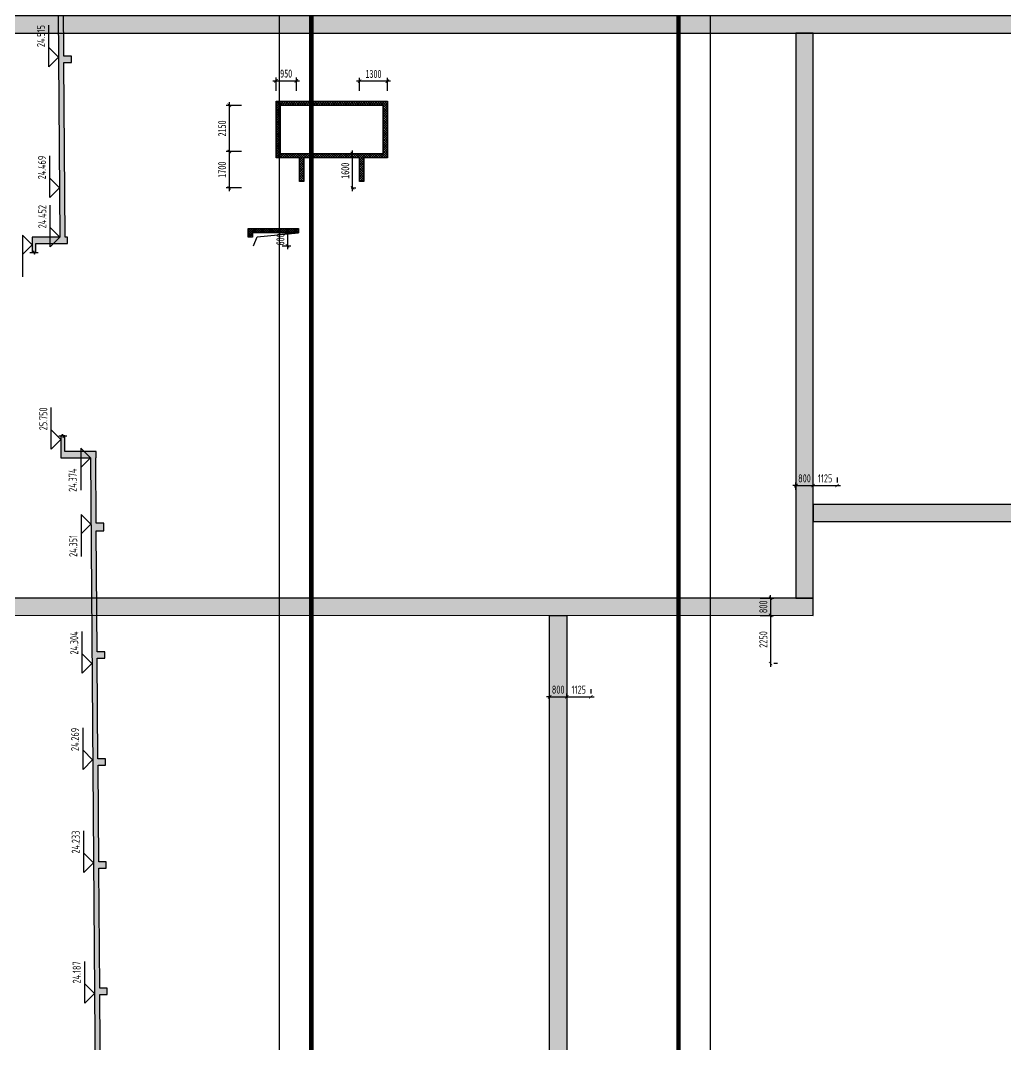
# Model space of a CAD drawing. Extents: x -302153 to 1239823, y 44204 to 1496698.
# Drawn here: x 1098292 to 1144286, y 829547 to 877340 of the extents above; entities that cross this region are included whole.
import ezdxf
from ezdxf.enums import TextEntityAlignment as Align

# ---------------------------------------------------------------- set-up
doc = ezdxf.new("R2010")
doc.units = 0
doc.header["$LTSCALE"] = 1500
doc.header["$MEASUREMENT"] = 0
doc.layers.get('0').update_dxf_attribs({"linetype": 'CONTINUOUS'})
doc.layers.get('Defpoints').update_dxf_attribs({"color": 2, "linetype": 'CONTINUOUS'})
for name, color, linetype in [('HATCH1', 181, 'CONTINUOUS'), ('S_HOLE', 201, 'CONTINUOUS'), ('S_HOLE_TEXT', 201, 'CONTINUOUS'), ('S_PLAN_DIMS', 3, 'CONTINUOUS'), ('SD_DIMS', 3, 'CONTINUOUS'), ('SD_THIN', 83, 'CONTINUOUS'), ('后浇带', 7, 'CONTINUOUS')]:
    doc.layers.add(name, color=color, linetype=linetype)
doc.layers.add('内框', color=8, linetype='CONTINUOUS', plot=False)
doc.styles.add('TH-STYLE3', font='tssdeng.shx', dxfattribs={"width": 0.7, "bigfont": 'tssdchn.shx'})
doc.styles.add('TSSD_Dimension', font='', dxfattribs={"width": 0.7})
doc.styles.add('TSSD_Label', font='tssdeng.shx', dxfattribs={"width": 0.7, "bigfont": 'hztxt.shx'})
doc.styles.add('黑体', font='simhei.ttf')
doc.styles.get('TSSD_Dimension').set_extended_font_data('SimSun')
doc.dimstyles.new('TSSD_150_150', dxfattribs={"dimtxt": 375, "dimasz": 150, "dimexe": 150, "dimexo": 375, "dimgap": 150, "dimtad": 1, "dimdec": 0, "dimzin": 0, "dimdsep": 46, "dimtxsty": 'TSSD_Dimension', "dimblk": 'ARCHTICK', "dimblk1": 'ARCHTICK', "dimblk2": 'ARCHTICK', "dimcen": 0, "dimdle": 150, "dimclrt": 7, "dimadec": 0, "dimazin": 0, "dimtfac": 1, "dimtdec": 0, "dimtix": 1, "dimtmove": 2, "dimatfit": 3, "dimfxl": 1, "dimtolj": 1, "dimtzin": 0, "dimarcsym": 0})

# ---------------------------------------------------------------- blocks, each defined once
blk = doc.blocks.new('THAPE_A0L1_inner')
at = {"layer": '内框'}
blk.add_lwpolyline([(0, 0), (1486, 0), (1486, 841), (0, 841)], close=True, dxfattribs=at)
at = {"layer": '内框', "const_width": 1.4}
blk.add_lwpolyline([(25, 831), (25, 10), (1476, 10), (1476, 831)], close=True, dxfattribs=at)
at = {"layer": '内框', "style": '黑体', "width": 0.8}
blk.add_attdef('内框名称', (73.61, 847.62), '', height=10, dxfattribs=at)
blk = doc.blocks.new('_ArchTick')
at = {"color": 0, "const_width": 0.25}
blk.add_lwpolyline([(-0.53, -0.53), (0.53, 0.53)], dxfattribs=at)
blk = doc.blocks.new('*D83')
at = {"layer": 'Defpoints', "color": 0, "transparency": 16777216}
for p in [(1110131, 867424), (1110131, 866824), (1110763, 866824)]:
    blk.add_point(p, dxfattribs=at)
at = {"layer": 'S_HOLE', "color": 0, "lineweight": -2, "transparency": 16777216}
for p, q in [((1110763, 867424), (1110763, 867574)), ((1110506, 867424), (1110913, 867424)), ((1110763, 867424), (1110763, 866824)), ((1110506, 866824), (1110913, 866824)), ((1110763, 866824), (1110763, 866674))]:
    blk.add_line(p, q, dxfattribs=at)
at = {"layer": 'S_HOLE', "color": 0, "lineweight": -2, "transparency": 16777216, "xscale": 150, "yscale": 150, "zscale": 150}
for p, rotation in [((1110763, 867424), 270), ((1110763, 866824), 90)]:
    blk.add_blockref('_ArchTick', p, dxfattribs=dict(at, rotation=rotation))
at = {"layer": 'S_HOLE', "color": 7, "transparency": 16777216, "insert": (1110425, 867124), "char_height": 375, "attachment_point": 5, "rotation": 90, "style": 'TSSD_Dimension'}
blk.add_mtext('\\A1;600', dxfattribs=at)
blk = doc.blocks.new('*D123')
at = {"layer": 'Defpoints', "color": 0, "transparency": 16777216}
for p in [(1113365, 871128), (1113793, 871128), (1113365, 869528)]:
    blk.add_point(p, dxfattribs=at)
at = {"layer": 'S_HOLE', "color": 0, "lineweight": -2, "transparency": 16777216}
for p, q in [((1113793, 869378), (1113793, 871278)), ((1113740, 871128), (1113943, 871128)), ((1113740, 869528), (1113943, 869528))]:
    blk.add_line(p, q, dxfattribs=at)
at = {"layer": 'S_HOLE', "color": 0, "lineweight": -2, "transparency": 16777216, "xscale": 150, "yscale": 150, "zscale": 150}
for p, rotation in [((1113793, 871128), 90), ((1113793, 869528), 270)]:
    blk.add_blockref('_ArchTick', p, dxfattribs=dict(at, rotation=rotation))
at = {"layer": 'S_HOLE', "color": 7, "transparency": 16777216, "insert": (1113456, 870328), "char_height": 375, "attachment_point": 5, "rotation": 90, "style": 'TSSD_Dimension'}
blk.add_mtext('\\A1;1600', dxfattribs=at)
blk = doc.blocks.new('*D168')
at = {"layer": 'Defpoints', "color": 0, "transparency": 16777216}
for p in [(1108990, 873377), (1108043, 871227), (1108990, 871227)]:
    blk.add_point(p, dxfattribs=at)
at = {"layer": 'SD_DIMS', "color": 0, "lineweight": -2, "transparency": 16777216}
for p, q in [((1108615, 873377), (1107893, 873377)), ((1108043, 873527), (1108043, 871077)), ((1108615, 871227), (1107893, 871227))]:
    blk.add_line(p, q, dxfattribs=at)
at = {"layer": 'SD_DIMS', "color": 0, "lineweight": -2, "transparency": 16777216, "xscale": 150, "yscale": 150, "zscale": 150}
for p, rotation in [((1108043, 873377), 90), ((1108043, 871227), 270)]:
    blk.add_blockref('_ArchTick', p, dxfattribs=dict(at, rotation=rotation))
at = {"layer": 'SD_DIMS', "color": 7, "transparency": 16777216, "insert": (1107705, 872302), "char_height": 375, "attachment_point": 5, "rotation": 90, "style": 'TSSD_Dimension'}
blk.add_mtext('\\A1;2150', dxfattribs=at)
blk = doc.blocks.new('*D169')
at = {"layer": 'Defpoints', "color": 0, "transparency": 16777216}
for p in [(1108990, 871227), (1108043, 869527), (1108990, 869527)]:
    blk.add_point(p, dxfattribs=at)
at = {"layer": 'SD_DIMS', "color": 0, "lineweight": -2, "transparency": 16777216}
for p, q in [((1108043, 871377), (1108043, 869377)), ((1108615, 871227), (1107893, 871227)), ((1108615, 869527), (1107893, 869527))]:
    blk.add_line(p, q, dxfattribs=at)
at = {"layer": 'SD_DIMS', "color": 0, "lineweight": -2, "transparency": 16777216, "xscale": 150, "yscale": 150, "zscale": 150}
for p, rotation in [((1108043, 871227), 90), ((1108043, 869527), 270)]:
    blk.add_blockref('_ArchTick', p, dxfattribs=dict(at, rotation=rotation))
at = {"layer": 'SD_DIMS', "color": 7, "transparency": 16777216, "insert": (1107705, 870377), "char_height": 375, "attachment_point": 5, "rotation": 90, "style": 'TSSD_Dimension'}
blk.add_mtext('\\A1;1700', dxfattribs=at)
blk = doc.blocks.new('*D173')
at = {"layer": 'Defpoints', "color": 0, "transparency": 16777216}
for p in [(1111174, 874525), (1110224, 873677), (1111174, 873677)]:
    blk.add_point(p, dxfattribs=at)
at = {"layer": 'S_HOLE', "color": 0, "lineweight": -2, "transparency": 16777216}
for p, q in [((1110224, 874052), (1110224, 874675)), ((1111174, 874052), (1111174, 874675)), ((1110074, 874525), (1111324, 874525))]:
    blk.add_line(p, q, dxfattribs=at)
at = {"layer": 'S_HOLE', "color": 0, "lineweight": -2, "transparency": 16777216, "xscale": 150, "yscale": 150, "zscale": 150, "rotation": 180}
blk.add_blockref('_ArchTick', (1110224, 874525), dxfattribs=at)
at = {"layer": 'S_HOLE', "color": 0, "lineweight": -2, "transparency": 16777216, "xscale": 150, "yscale": 150, "zscale": 150}
blk.add_blockref('_ArchTick', (1111174, 874525), dxfattribs=at)
at = {"layer": 'S_HOLE', "color": 7, "transparency": 16777216, "insert": (1110699, 874862), "char_height": 375, "attachment_point": 5, "style": 'TSSD_Dimension'}
blk.add_mtext('\\A1;950', dxfattribs=at)
blk = doc.blocks.new('*D174')
at = {"layer": 'Defpoints', "color": 0, "transparency": 16777216}
for p in [(1114124, 874509), (1114124, 873677), (1115424, 873677)]:
    blk.add_point(p, dxfattribs=at)
at = {"layer": 'S_HOLE', "color": 0, "lineweight": -2, "transparency": 16777216}
for p, q in [((1114124, 874052), (1114124, 874659)), ((1115424, 874052), (1115424, 874659)), ((1115574, 874509), (1113974, 874509))]:
    blk.add_line(p, q, dxfattribs=at)
at = {"layer": 'S_HOLE', "color": 0, "lineweight": -2, "transparency": 16777216, "xscale": 150, "yscale": 150, "zscale": 150, "rotation": 180}
blk.add_blockref('_ArchTick', (1114124, 874509), dxfattribs=at)
at = {"layer": 'S_HOLE', "color": 0, "lineweight": -2, "transparency": 16777216, "xscale": 150, "yscale": 150, "zscale": 150}
blk.add_blockref('_ArchTick', (1115424, 874509), dxfattribs=at)
at = {"layer": 'S_HOLE', "color": 7, "transparency": 16777216, "insert": (1114774, 874846), "char_height": 375, "attachment_point": 5, "style": 'TSSD_Dimension'}
blk.add_mtext('\\A1;1300', dxfattribs=at)
blk = doc.blocks.new('*D343')
at = {"layer": 'Defpoints', "color": 0, "transparency": 16777216}
for p in [(-65775, 62155), (-66575, 61507), (-65775, 61507)]:
    blk.add_point(p, dxfattribs=at)
at = {"layer": 'S_PLAN_DIMS', "color": 0, "lineweight": -2, "transparency": 16777216}
for p, q in [((-66575, 62155), (-66725, 62155)), ((-66575, 61957), (-66575, 62305)), ((-66575, 62155), (-65775, 62155)), ((-65775, 61957), (-65775, 62305)), ((-65775, 62155), (-65625, 62155))]:
    blk.add_line(p, q, dxfattribs=at)
at = {"layer": 'S_PLAN_DIMS', "color": 0, "lineweight": -2, "transparency": 16777216, "xscale": 150, "yscale": 150, "zscale": 150}
blk.add_blockref('_ArchTick', (-66575, 62155), dxfattribs=at)
at = {"layer": 'S_PLAN_DIMS', "color": 0, "lineweight": -2, "transparency": 16777216, "xscale": 150, "yscale": 150, "zscale": 150, "rotation": 180}
blk.add_blockref('_ArchTick', (-65775, 62155), dxfattribs=at)
at = {"layer": 'S_PLAN_DIMS', "color": 7, "transparency": 16777216, "insert": (-66175, 62493), "char_height": 375, "attachment_point": 5, "style": 'TH-STYLE3'}
blk.add_mtext('\\A1;800', dxfattribs=at)
blk = doc.blocks.new('*D344')
at = {"layer": 'Defpoints', "color": 0, "transparency": 16777216}
for p in [(-64650, 62155), (-64650, 62080), (-65775, 61507)]:
    blk.add_point(p, dxfattribs=at)
at = {"layer": 'S_PLAN_DIMS', "color": 0, "lineweight": -2, "transparency": 16777216}
for p, q in [((-65925, 62155), (-64500, 62155)), ((-65775, 61957), (-65775, 62305)), ((-64650, 62530), (-64650, 62305))]:
    blk.add_line(p, q, dxfattribs=at)
at = {"layer": 'S_PLAN_DIMS', "color": 0, "lineweight": -2, "transparency": 16777216, "xscale": 150, "yscale": 150, "zscale": 150, "rotation": 180}
blk.add_blockref('_ArchTick', (-65775, 62155), dxfattribs=at)
at = {"layer": 'S_PLAN_DIMS', "color": 0, "lineweight": -2, "transparency": 16777216, "xscale": 150, "yscale": 150, "zscale": 150}
blk.add_blockref('_ArchTick', (-64650, 62155), dxfattribs=at)
at = {"layer": 'S_PLAN_DIMS', "color": 7, "transparency": 16777216, "insert": (-65212, 62493), "char_height": 375, "attachment_point": 5, "style": 'TH-STYLE3'}
blk.add_mtext('\\A1;1125', dxfattribs=at)
blk = doc.blocks.new('*D345')
at = {"layer": 'Defpoints', "color": 0, "transparency": 16777216}
for p in [(-68691, 56898), (-68691, 56098), (-67758, 56098)]:
    blk.add_point(p, dxfattribs=at)
at = {"layer": 'S_PLAN_DIMS', "color": 0, "lineweight": -2, "transparency": 16777216}
for p, q in [((-68241, 56898), (-67608, 56898)), ((-67758, 56898), (-67758, 57048)), ((-67758, 56898), (-67758, 56098)), ((-68241, 56098), (-67608, 56098)), ((-67758, 56098), (-67758, 55948))]:
    blk.add_line(p, q, dxfattribs=at)
at = {"layer": 'S_PLAN_DIMS', "color": 0, "lineweight": -2, "transparency": 16777216, "xscale": 150, "yscale": 150, "zscale": 150}
for p, rotation in [((-67758, 56898), 270), ((-67758, 56098), 90)]:
    blk.add_blockref('_ArchTick', p, dxfattribs=dict(at, rotation=rotation))
at = {"layer": 'S_PLAN_DIMS', "color": 7, "transparency": 16777216, "insert": (-68096, 56498), "char_height": 375, "attachment_point": 5, "rotation": 90, "style": 'TH-STYLE3'}
blk.add_mtext('\\A1;800', dxfattribs=at)
blk = doc.blocks.new('*D346')
at = {"layer": 'Defpoints', "color": 0, "transparency": 16777216}
for p in [(-68691, 56098), (-67880, 53848), (-67758, 53848)]:
    blk.add_point(p, dxfattribs=at)
at = {"layer": 'S_PLAN_DIMS', "color": 0, "lineweight": -2, "transparency": 16777216}
for p, q in [((-68241, 56098), (-67608, 56098)), ((-67758, 56248), (-67758, 53698)), ((-67430, 53848), (-67608, 53848))]:
    blk.add_line(p, q, dxfattribs=at)
at = {"layer": 'S_PLAN_DIMS', "color": 0, "lineweight": -2, "transparency": 16777216, "xscale": 150, "yscale": 150, "zscale": 150}
for p, rotation in [((-67758, 56098), 90), ((-67758, 53848), 270)]:
    blk.add_blockref('_ArchTick', p, dxfattribs=dict(at, rotation=rotation))
at = {"layer": 'S_PLAN_DIMS', "color": 7, "transparency": 16777216, "insert": (-68096, 54973), "char_height": 375, "attachment_point": 5, "rotation": 90, "style": 'TH-STYLE3'}
blk.add_mtext('\\A1;2250', dxfattribs=at)
blk = doc.blocks.new('*D347')
at = {"layer": 'Defpoints', "color": 0, "transparency": 16777216}
for p in [(-77275, 52295), (-78075, 51804), (-77275, 51804)]:
    blk.add_point(p, dxfattribs=at)
at = {"layer": 'S_PLAN_DIMS', "color": 0, "lineweight": -2, "transparency": 16777216}
for p, q in [((-78075, 52295), (-78225, 52295)), ((-78075, 52254), (-78075, 52445)), ((-78075, 52295), (-77275, 52295)), ((-77275, 52254), (-77275, 52445)), ((-77275, 52295), (-77125, 52295))]:
    blk.add_line(p, q, dxfattribs=at)
at = {"layer": 'S_PLAN_DIMS', "color": 0, "lineweight": -2, "transparency": 16777216, "xscale": 150, "yscale": 150, "zscale": 150}
blk.add_blockref('_ArchTick', (-78075, 52295), dxfattribs=at)
at = {"layer": 'S_PLAN_DIMS', "color": 0, "lineweight": -2, "transparency": 16777216, "xscale": 150, "yscale": 150, "zscale": 150, "rotation": 180}
blk.add_blockref('_ArchTick', (-77275, 52295), dxfattribs=at)
at = {"layer": 'S_PLAN_DIMS', "color": 7, "transparency": 16777216, "insert": (-77675, 52632), "char_height": 375, "attachment_point": 5, "style": 'TH-STYLE3'}
blk.add_mtext('\\A1;800', dxfattribs=at)
blk = doc.blocks.new('*D348')
at = {"layer": 'Defpoints', "color": 0, "transparency": 16777216}
for p in [(-76150, 52295), (-76150, 52199), (-77275, 51804)]:
    blk.add_point(p, dxfattribs=at)
at = {"layer": 'S_PLAN_DIMS', "color": 0, "lineweight": -2, "transparency": 16777216}
for p, q in [((-76150, 52649), (-76150, 52445)), ((-77425, 52295), (-76000, 52295)), ((-77275, 52254), (-77275, 52445))]:
    blk.add_line(p, q, dxfattribs=at)
at = {"layer": 'S_PLAN_DIMS', "color": 0, "lineweight": -2, "transparency": 16777216, "xscale": 150, "yscale": 150, "zscale": 150, "rotation": 180}
blk.add_blockref('_ArchTick', (-77275, 52295), dxfattribs=at)
at = {"layer": 'S_PLAN_DIMS', "color": 0, "lineweight": -2, "transparency": 16777216, "xscale": 150, "yscale": 150, "zscale": 150}
blk.add_blockref('_ArchTick', (-76150, 52295), dxfattribs=at)
at = {"layer": 'S_PLAN_DIMS', "color": 7, "transparency": 16777216, "insert": (-76713, 52632), "char_height": 375, "attachment_point": 5, "style": 'TH-STYLE3'}
blk.add_mtext('\\A1;1125', dxfattribs=at)
blk = doc.blocks.new('A$C1DF81372')
at = {"layer": '后浇带'}
h = blk.add_hatch(dxfattribs=at)
h.set_pattern_fill('STARS', color=8, scale=50, style=0)
h.set_pattern_definition([(0, (-2717875.16, -2156553.05), (0, 274.963), [158.75, -158.75]), (60, (-2717875.16, -2156553.05), (-238.124943, 137.4815), [158.75, -158.75]), (120, (-2717795.78, -2156415.57), (-238.124943, -137.4815), [158.75, -158.75])])
h.paths.add_polyline_path([(-180675, 83276.3), (950.2, 83274.8), (950.2, 84074.8), (-180675, 84076.3)])
h = blk.add_hatch(dxfattribs=at)
h.set_pattern_fill('STARS', color=8, scale=50, angle=-90, style=0)
h.set_pattern_definition([(270, (-2306402.88, 2727228.76), (274.963, -5e-14), [158.75, -158.75]), (330, (-2306402.88, 2727228.76), (137.4815, 238.124943), [158.75, -158.75]), (30, (-2306265.4, 2727149.4), (-137.4815, 238.124943), [158.75, -158.75])])
h.paths.add_polyline_path([(-66574.9, 83275.4), (-66575, 56898.3), (-65775, 56898.3), (-65774.9, 83275.4)])
h = blk.add_hatch(dxfattribs=at)
h.set_pattern_fill('STARS', color=8, scale=50, style=0)
h.set_pattern_definition([(0, (-2717875.16, -2179353), (0, 274.963), [158.75, -158.75]), (60, (-2717875.16, -2179353), (-238.124943, 137.4815), [158.75, -158.75]), (120, (-2717795.78, -2179215.52), (-238.124943, -137.4815), [158.75, -158.75])])
h.paths.add_polyline_path([(-65775, 60476.4), (950.2, 60474.9), (950.2, 61274.9), (-65775, 61276.4)])
h = blk.add_hatch(dxfattribs=at)
h.set_pattern_fill('STARS', color=8, scale=50, style=0)
h.set_pattern_definition([(0, (-2717875.16, -2183729.6), (0, 274.963), [158.75, -158.75]), (60, (-2717875.16, -2183729.6), (-238.124943, 137.4815), [158.75, -158.75]), (120, (-2717795.78, -2183592.13), (-238.124943, -137.4815), [158.75, -158.75])])
h.paths.add_polyline_path([(-188925.1, 56100.2), (-65775, 56098.3), (-65775, 56898.3), (-188925.1, 56900.2)])
h = blk.add_hatch(dxfattribs=at)
h.set_pattern_fill('AR-HBONE', color=8, scale=2, angle=-90)
h.set_pattern_definition([(315, (-2330306.08, 2785670.76), (287.368196, -8e-14), [609.6, -203.2]), (45, (-2330162.4, 2785527.08), (287.368196, -8e-14), [609.6, -203.2])])
h.paths.add_polyline_path([(-78075, 26423.5), (-77275, 26423.5), (-77275.1, 56098.4), (-78075.1, 56098.4)])
at = {"layer": '后浇带', "color": 8}
for points, elevation in [([(-180675, 83276.3), (950.2, 83274.8), (950.2, 84074.8), (-180675, 84076.3)], -1000), ([(-66574.9, 83275.4), (-66575, 56898.3), (-65775, 56898.3), (-65774.9, 83275.4)], -600), ([(-65775, 60476.4), (950.2, 60474.9), (950.2, 61274.9), (-65775, 61276.4)], -1000), ([(-78075.1, 56098.4), (-77275.1, 56098.4), (-77275, 26423.5), (-78075, 26423.5)], -1000)]:
    blk.add_lwpolyline(points, close=True, dxfattribs=dict(at, elevation=elevation))
blk.add_lwpolyline([(-188925.1, 56100.2), (-65775, 56098.3), (-65775, 56898.3), (-188925.1, 56900.2)], close=True, dxfattribs=at)
at = {"layer": 'S_PLAN_DIMS'}
for base, p1, p2, picture, middle in [((-65775, 62155.4), (-66575, 61507.4), (-65775, 61507.4), '*D343', (-66175, 62492.9)), ((-64650, 62155.4), (-65775, 61507.4), (-64650, 62080.1), '*D344', (-65212.5, 62492.9)), ((-77275, 52294.9), (-78075.1, 51804.3), (-77275, 51804.3), '*D347', (-77675.1, 52632.4)), ((-76150, 52294.9), (-77275, 51804.3), (-76150, 52199.5), '*D348', (-76712.5, 52632.4))]:
    dim = blk.add_linear_dim(base=base, p1=p1, p2=p2, dimstyle='TSSD_150_150', dxfattribs=at)
    dim.commit()
    dim.dimension.update_dxf_attribs({"geometry": picture, "text_midpoint": middle})
for base, p1, p2, picture, middle in [((-67758.1, 56098.3), (-68691.2, 56898.3), (-68691.2, 56098.3), '*D345', (-68095.6, 56498.3)), ((-67758.1, 53848), (-68691.2, 56098.3), (-67879.8, 53848), '*D346', (-68095.6, 54973.2))]:
    dim = blk.add_linear_dim(base=base, p1=p1, p2=p2, angle=90, dimstyle='TSSD_150_150', dxfattribs=at)
    dim.commit()
    dim.dimension.update_dxf_attribs({"geometry": picture, "text_midpoint": middle})

msp = doc.modelspace()

# ---------------------------------------------------------------- hatches: boundary and pattern name
at = {"layer": 'HATCH1'}
h = msp.add_hatch(dxfattribs=at)
h.set_pattern_fill('HOLE_MATETIEL', color=256, scale=50, style=0)
h.set_pattern_definition([(45, (720378.41, 171302.6), (-56.126601, 56.126601), []), (135, (720378.41, 171302.6), (-56.126601, -56.126601), [])])
h.paths.add_polyline_path([(1111523.8942, 869827.4682), (1111323.8949, 869827.4682), (1111323.8949, 870927.4682), (1110223.8949, 870927.4682), (1110223.8949, 873577.4682), (1115423.8942, 873577.4682), (1115423.8949, 870927.4682), (1114323.8949, 870927.4682), (1114323.8941, 869827.4682), (1114123.894, 869827.4682), (1114123.8948, 870927.4648), (1111523.895, 870927.4648)])
h.paths.add_polyline_path([(1110423.8949, 873377.4682), (1110423.8949, 871127.4682), (1115223.8949, 871127.4682), (1115223.8949, 873377.4682)], flags=16)
h = msp.add_hatch(dxfattribs=at)
h.set_pattern_fill('HOLE_MATETIEL', color=256, scale=20, style=0)
h.set_pattern_definition([(45, (0, 0), (-44.9012806, 44.9012806), []), (135, (0, 0), (-44.9012806, -44.9012806), [])])
edge = h.paths.add_edge_path()
edge.add_line((1111273.0612, 867427.3696), (1109123.895, 867427.3696))
edge.add_line((1109123.895, 867427.3696), (1109123.895, 867227.3696))
edge.add_line((1109123.895, 867227.3696), (1108923.895, 867227.3696))
edge.add_line((1108923.895, 867227.3696), (1108923.895, 867627.3696))
edge.add_line((1108923.895, 867627.3696), (1111273.895, 867627.3696))
edge.add_line((1111273.895, 867627.3696), (1111273.895, 867427.3696))
at = {"layer": 'SD_THIN'}
h = msp.add_hatch(dxfattribs=at)
h.set_pattern_fill('ARMORED', color=256, scale=20, style=0)
h.set_pattern_definition([(50, (-1345.03, 0), (143.452037, -12.550427), [15, -165]), (355, (-1345.03, 0), (-27.750267, 150.438427), [12, -132]), (100.4514, (-1333.08, -1.05), (115.701876, 137.887908), [12.748038, -140.228422]), (46.1842, (-1345.03, 40), (213.44821, -33.103803), [22.5, -247.5]), (96.6356, (-1327.25, 37.24), (186.93254, 194.823574), [19.122058, -210.3426]), (351.1842, (-1345.03, 40), (186.93239, 194.82372), [18, -198]), (21, (-1325.03, 30), (119.38141, -80.523778), [15, -165]), (326, (-1325.03, 30), (48.663066, 145.030009), [12, -132]), (71.4514, (-1315.08, 23.29), (168.044526, 64.5061), [12.748038, -140.228422]), (37.5, (-1345.033, 0), (2.431971, 66.5787708), [0, -130.4, 0, -134, 0, -132.5]), (7.5, (-1345.03, 0), (52.6139075, 78.8823424), [0, -76.4, 0, -127.4, 0, -50.5]), (327.5, (-1389.633, 0), (106.7644872, -4.5109743), [0, -50, 0, -156, 0, -207]), (317.5, (-1409.63, 0), (116.637234, 20.0209965), [0, -65, 0, -103.6, 0, -147]), (45, (-1345.03, 0), (-70.710678, 70.710678), [])])
edge = h.paths.add_edge_path()
edge.add_line((1099835.8201, 912325.5005), (1099835.8201, 907025.4982))
edge.add_line((1099835.8201, 907025.4982), (1100134.139, 867226.9001))
edge.add_line((1100134.139, 867226.9001), (1098835.8201, 867226.9001))
edge.add_line((1098835.8201, 867226.9001), (1098835.8201, 866510.0864))
edge.add_line((1098835.8201, 866510.0864), (1099015.8201, 866510.0864))
edge.add_line((1099015.8201, 866510.0864), (1099015.8201, 866926.9001))
edge.add_line((1099015.8201, 866926.9001), (1100485.8201, 866926.9001))
edge.add_line((1100485.8201, 866926.9001), (1100485.8201, 867226.9001))
edge.add_line((1100485.8201, 867226.9001), (1100384.1461, 867226.9001))
edge.add_line((1100384.1461, 867226.9001), (1100323.0525, 875377.3696))
edge.add_line((1100323.0525, 875377.3696), (1100673.0454, 875377.3696))
edge.add_line((1100673.0454, 875377.3696), (1100673.0454, 875677.3696))
edge.add_line((1100673.0454, 875677.3696), (1100320.8038, 875677.3696))
edge.add_line((1100320.8038, 875677.3696), (1100286.5109, 880252.3696))
edge.add_line((1100286.5109, 880252.3696), (1100636.5038, 880252.3696))
edge.add_line((1100636.5038, 880252.3696), (1100636.5038, 880602.3696))
edge.add_line((1100636.5038, 880602.3696), (1100283.8874, 880602.3696))
edge.add_line((1100283.8874, 880602.3696), (1100249.5945, 885177.3696))
edge.add_line((1100249.5945, 885177.3696), (1100599.5874, 885177.3696))
edge.add_line((1100599.5874, 885177.3696), (1100599.5874, 885477.3696))
edge.add_line((1100599.5874, 885477.3696), (1100247.3458, 885477.3696))
edge.add_line((1100247.3458, 885477.3696), (1100205.3698, 891077.3696))
edge.add_line((1100205.3698, 891077.3696), (1100555.3627, 891077.3696))
edge.add_line((1100555.3627, 891077.3696), (1100555.3627, 891377.3696))
edge.add_line((1100555.3627, 891377.3696), (1100203.121, 891377.3696))
edge.add_line((1100203.121, 891377.3696), (1100168.6408, 895977.3696))
edge.add_line((1100168.6408, 895977.3696), (1100518.6337, 895977.3696))
edge.add_line((1100518.6337, 895977.3696), (1100518.6337, 896277.3696))
edge.add_line((1100518.6337, 896277.3696), (1100166.392, 896277.3696))
edge.add_line((1100166.392, 896277.3696), (1100131.9117, 900877.3696))
edge.add_line((1100131.9117, 900877.3696), (1100481.9047, 900877.3696))
edge.add_line((1100481.9047, 900877.3696), (1100481.9047, 901177.3696))
edge.add_line((1100481.9047, 901177.3696), (1100129.663, 901177.3696))
edge.add_line((1100129.663, 901177.3696), (1100088.0618, 906727.3696))
edge.add_line((1100088.0618, 906727.3696), (1100435.8201, 906727.3696))
edge.add_line((1100435.8201, 906727.3696), (1100435.8201, 907027.3696))
edge.add_line((1100435.8201, 907027.3696), (1100085.8201, 907027.3696))
edge.add_line((1100085.8201, 907027.3696), (1100085.8201, 912077.3719))
edge.add_line((1100085.8201, 912077.3719), (1100735.8201, 912077.3719))
edge.add_line((1100735.8201, 912077.3719), (1100735.8201, 912327.3719))
edge.add_line((1100735.8201, 912327.3719), (1099835.8201, 912327.3719))
edge.add_line((1099835.8201, 912327.3719), (1099835.8201, 912077.3719))
h = msp.add_hatch(dxfattribs=at)
h.set_pattern_fill('ARMORED', color=256, scale=20, style=0)
h.set_pattern_definition([(50, (0, 0), (143.452037, -12.550427), [15, -165]), (355, (0, 0), (-27.750267, 150.438427), [12, -132]), (100.4514, (11.95, -1.05), (115.701876, 137.887908), [12.748038, -140.228422]), (46.1842, (0, 40), (213.44821, -33.103803), [22.5, -247.5]), (96.6356, (17.79, 37.24), (186.93254, 194.823574), [19.122058, -210.3426]), (351.1842, (0, 40), (186.93239, 194.82372), [18, -198]), (21, (20, 30), (119.38141, -80.523778), [15, -165]), (326, (20, 30), (48.663066, 145.030009), [12, -132]), (71.4514, (29.95, 23.29), (168.044526, 64.5061), [12.748038, -140.228422]), (37.5, (0, 0), (2.431971, 66.5787708), [0, -130.4, 0, -134, 0, -132.5]), (7.5, (0, 0), (52.6139075, 78.8823424), [0, -76.4, 0, -127.4, 0, -50.5]), (327.5, (-44.6, 0), (106.7644872, -4.5109743), [0, -50, 0, -156, 0, -207]), (317.5, (-64.6, 0), (116.637234, 20.0209965), [0, -65, 0, -103.6, 0, -147]), (45, (0, 0), (-70.710678, 70.710678), [])])
h.paths.add_polyline_path([(1101806.3853, 856926.9001), (1101830.8535, 856926.9001), (1101830.8535, 857226.9001), (1100360.8535, 857226.9001), (1100360.8535, 857949.5505), (1100180.8535, 857949.5505), (1100180.8535, 856926.9001), (1101556.3783, 856926.9001), (1101898.9289, 811227.3698), (1100580.9057, 811227.3698), (1100580.9057, 810653.7384), (1100760.9057, 810653.7384), (1100760.9057, 810927.3698), (1102230.9057, 810927.3698), (1102230.9057, 811227.3698), (1102148.936, 811227.3698), (1102129.0723, 813877.3696), (1102379.0653, 813877.3696), (1102379.0653, 814127.3696), (1102127.1984, 814127.3696), (1102111.8322, 816177.3696), (1102411.8252, 816177.3696), (1102411.8252, 816477.3696), (1102109.5835, 816477.3696), (1102067.6075, 822077.3696), (1102417.6004, 822077.3696), (1102417.6004, 822377.3696), (1102065.3587, 822377.3696), (1102031.628, 826877.3696), (1102381.621, 826877.3696), (1102381.621, 827227.3696), (1102029.0045, 827227.3696), (1101994.1495, 831877.3696), (1102344.1424, 831877.3696), (1102344.1424, 832177.3696), (1101991.9007, 832177.3696), (1101949.9247, 837777.3696), (1102299.9177, 837777.3696), (1102299.9177, 838077.3696), (1101947.676, 838077.3696), (1101913.9453, 842577.3696), (1102263.9383, 842577.3696), (1102263.9383, 842877.3696), (1101911.6966, 842877.3696), (1101876.4667, 847577.3696), (1102226.4597, 847577.3696), (1102226.4597, 847877.3696), (1101874.218, 847877.3696), (1101831.8672, 853527.3696), (1102181.8602, 853527.3696), (1102181.8602, 853877.3696), (1101829.2437, 853877.3696)])

# ---------------------------------------------------------------- linework, layer by layer
at = {"layer": 'HATCH1'}
for points in [[(1111523.8942, 869827.4682), (1111323.8949, 869827.4682), (1111323.8949, 870927.4682), (1110223.8949, 870927.4682), (1110223.8949, 873577.4682), (1115423.8942, 873577.4682), (1115423.8949, 870927.4682), (1114323.8949, 870927.4682), (1114323.8941, 869827.4682), (1114123.894, 869827.4682), (1114123.8948, 870927.4648), (1111523.895, 870927.4648)], [(1110423.8949, 873377.4682), (1110423.8949, 871127.4682), (1115223.8949, 871127.4682), (1115223.8949, 873377.4682)]]:
    msp.add_lwpolyline(points, close=True, dxfattribs=at)
msp.add_lwpolyline([(1111273.0612, 867427.3696), (1109123.895, 867427.3696), (1109123.895, 867227.3696), (1108923.895, 867227.3696), (1108923.895, 867627.3696), (1111273.895, 867627.3696), (1111273.895, 867427.3696)], dxfattribs=at)
at = {"layer": 'S_HOLE'}
msp.add_lwpolyline([(1109173.895, 866824.4606), (1109343.6828, 867248.2318), (1111273.895, 867427.3696)], dxfattribs=at)
at = {"layer": 'SD_THIN', "color": 2}
for p, q in [((1099621.1715, 876077.3696), (1099621.1715, 877127.3696)), ((1100071.1715, 875627.3696), (1099621.1715, 876077.3696)), ((1099621.1715, 875177.3696), (1099621.1715, 876077.3696)), ((1100071.1715, 875627.3696), (1099621.1715, 875177.3696)), ((1099666.8948, 869977.369), (1099666.8948, 871027.369)), ((1100116.8948, 869527.369), (1099666.8948, 869977.369)), ((1099666.8948, 869077.369), (1099666.8948, 869977.369)), ((1100116.8948, 869527.369), (1099666.8948, 869077.369)), ((1099684.5997, 867677.5273, 0.0006), (1099684.5997, 868727.5273, 0.0006)), ((1100134.5997, 867227.5273, 0.0006), (1099684.5997, 867677.5273, 0.0006)), ((1099684.5997, 866777.5273, 0.0006), (1099684.5997, 867677.5273, 0.0006)), ((1098835.8201, 866868.4932, 0.0006), (1098385.8201, 867318.4932, 0.0006)), ((1098385.8201, 867318.4932, 0.0006), (1098385.8201, 866418.4932, 0.0006)), ((1100134.5997, 867227.5273, 0.0006), (1099684.5997, 866777.5273, 0.0006)), ((1098835.8201, 866868.4932, 0.0006), (1098385.8201, 866418.4932, 0.0006)), ((1098385.8201, 866418.4932, 0.0006), (1098385.8201, 865368.4932, 0.0006)), ((1099730.8535, 858230.4998), (1099730.8535, 859280.4998)), ((1100180.8535, 857780.4998), (1099730.8535, 858230.4998)), ((1099730.8535, 857330.4998), (1099730.8535, 858230.4998)), ((1100180.8535, 857780.4998), (1099730.8535, 857330.4998)), ((1101556.3783, 856926.9001), (1101106.3783, 857376.9001)), ((1101106.3783, 857376.9001), (1101106.3783, 856476.9001)), ((1101556.3783, 856926.9001), (1101106.3783, 856476.9001)), ((1101106.3783, 856476.9001), (1101106.3783, 855426.9001)), ((1101579.6115, 853827.3696), (1101129.6115, 854277.3696)), ((1101129.6115, 854277.3696), (1101129.6115, 853377.3696)), ((1101579.6115, 853827.3696), (1101129.6115, 853377.3696)), ((1101129.6115, 853377.3696), (1101129.6115, 852327.3696)), ((1101176.4597, 847777.3696), (1101176.4597, 848827.3696)), ((1101626.4597, 847327.3696), (1101176.4597, 847777.3696)), ((1101176.4597, 846877.3696), (1101176.4597, 847777.3696)), ((1101626.4597, 847327.3696), (1101176.4597, 846877.3696)), ((1101212.0644, 843277.3696), (1101212.0644, 844327.3696)), ((1101662.0644, 842827.3696), (1101212.0644, 843277.3696)), ((1101212.0644, 842377.3696), (1101212.0644, 843277.3696)), ((1101662.0644, 842827.3696), (1101212.0644, 842377.3696)), ((1101248.0438, 838477.3702), (1101248.0438, 839527.3702)), ((1101698.0438, 838027.3702), (1101248.0438, 838477.3702)), ((1101248.0438, 837577.3702), (1101248.0438, 838477.3702)), ((1101698.0438, 838027.3702), (1101248.0438, 837577.3702)), ((1101293.7474, 832377.3702), (1101293.7474, 833427.3702)), ((1101743.7474, 831927.3702), (1101293.7474, 832377.3702)), ((1101293.7474, 831477.3702), (1101293.7474, 832377.3702)), ((1101743.7474, 831927.3702), (1101293.7474, 831477.3702))]:
    msp.add_line(p, q, dxfattribs=at)
at = {"layer": 'SD_THIN'}
for points in [[(1099835.8201, 907025.4982), (1100134.139, 867226.9001), (1098835.8201, 867226.9001), (1098835.8201, 866510.0864), (1099015.8201, 866510.0864), (1099015.8201, 866926.9001), (1100485.8201, 866926.9001), (1100485.8201, 867226.9001), (1100384.1461, 867226.9001), (1100323.0525, 875377.3696), (1100673.0454, 875377.3696), (1100673.0454, 875677.3696), (1100320.8038, 875677.3696), (1100286.5109, 880252.3696)], [(1098735.0201, 866510.0864), (1098879.0201, 866510.0864), (1098904.2201, 866589.2864), (1098947.4201, 866430.8864), (1098972.6201, 866510.0864), (1099116.6201, 866510.0864)], [(1100080.0535, 857949.5505), (1100224.0535, 857949.5505), (1100249.2535, 858028.7505), (1100292.4535, 857870.3505), (1100317.6535, 857949.5505), (1100461.6535, 857949.5505)]]:
    msp.add_lwpolyline(points, dxfattribs=at)
at = {"layer": 'SD_THIN', "elevation": 0.0006}
for points in [[(1101806.3853, 856926.9001), (1101830.8535, 856926.9001), (1101830.8535, 857226.9001), (1100360.8535, 857226.9001), (1100360.8535, 857949.5505), (1100180.8535, 857949.5505), (1100180.8535, 856926.9001), (1101556.3783, 856926.9001), (1101898.9289, 811227.3698)], [(1102029.0045, 827227.3696), (1101994.1495, 831877.3696), (1102344.1424, 831877.3696), (1102344.1424, 832177.3696), (1101991.9007, 832177.3696), (1101949.9247, 837777.3696), (1102299.9177, 837777.3696), (1102299.9177, 838077.3696), (1101947.676, 838077.3696), (1101913.9453, 842577.3696), (1102263.9383, 842577.3696), (1102263.9383, 842877.3696), (1101911.6966, 842877.3696), (1101876.4667, 847577.3696), (1102226.4597, 847577.3696), (1102226.4597, 847877.3696), (1101874.218, 847877.3696), (1101831.8672, 853527.3696), (1102181.8602, 853527.3696), (1102181.8602, 853877.3696), (1101829.2437, 853877.3696), (1101806.3853, 856926.9001)]]:
    msp.add_lwpolyline(points, dxfattribs=at)

# ---------------------------------------------------------------- block references
at = {"layer": 'S_HOLE_TEXT'}
msp.add_blockref('A$C1DF81372', (1201073.895, 793477.3719), dxfattribs=at)
at = {"layer": '内框', "xscale": 150, "yscale": 150, "zscale": 150, "rotation": 270}
for p in [(1004362.6912, 950147.9042), (1110372.8135, 950147.9042)]:
    msp.add_blockref('THAPE_A0L1_inner', p, dxfattribs=at)

# ---------------------------------------------------------------- texts
at = {"layer": 'SD_THIN', "color": 2, "style": 'TSSD_Label', "width": 0.7}
for s, p in [('24.515', (1099546.1715, 877127.3696)), ('24.469', (1099591.8948, 871027.369)), ('24.452', (1099609.5997, 868727.5273, 0.0006)), ('25.750', (1099655.8535, 859280.4998)), ('24.374', (1101031.3783, 856426.4193)), ('24.351', (1101054.6115, 853326.8888)), ('24.304', (1101101.4597, 848827.3696)), ('24.269', (1101137.0644, 844327.3696)), ('24.233', (1101173.0438, 839527.3702)), ('24.187', (1101218.7474, 833427.3702))]:
    msp.add_text(s, height=375, rotation=90, dxfattribs=at).set_placement(p, align=Align.BOTTOM_RIGHT)

# ---------------------------------------------------------------- dimensions: what is measured, and where the dimension line sits
at = {"layer": 'S_HOLE'}
for base, p1, p2, picture, middle in [((1111173.895, 874524.8519), (1110223.895, 873677.4682), (1111173.895, 873677.4682), '*D173', (1110698.895, 874862.3519)), ((1114123.895, 874508.6721), (1115423.895, 873677.3696), (1114123.895, 873677.3696), '*D174', (1114773.895, 874846.1721))]:
    dim = msp.add_linear_dim(base=base, p1=p1, p2=p2, dimstyle='TSSD_150_150', dxfattribs=at)
    dim.commit()
    dim.dimension.update_dxf_attribs({"geometry": picture, "text_midpoint": middle})
for base, p1, p2, picture, middle in [((1113793.3092, 871127.8392), (1113364.5458, 869527.8392), (1113364.5458, 871127.8392), '*D123', (1113455.8092, 870327.8392)), ((1110762.8151, 866824.4606), (1110130.9161, 867423.9911), (1110130.9161, 866824.4606), '*D83', (1110425.3151, 867124.2258))]:
    dim = msp.add_linear_dim(base=base, p1=p1, p2=p2, angle=90, dimstyle='TSSD_150_150', dxfattribs=at)
    dim.commit()
    dim.dimension.update_dxf_attribs({"geometry": picture, "text_midpoint": middle})
at = {"layer": 'SD_DIMS'}
for base, p1, p2, picture, middle in [((1108042.7049, 871227.3696), (1108990.4215, 873377.3696), (1108990.4215, 871227.3696), '*D168', (1107705.2049, 872302.3696)), ((1108042.7049, 869527.3696), (1108990.4215, 871227.3696), (1108990.4215, 869527.3696), '*D169', (1107705.2049, 870377.3696))]:
    dim = msp.add_linear_dim(base=base, p1=p1, p2=p2, angle=90, dimstyle='TSSD_150_150', dxfattribs=at)
    dim.commit()
    dim.dimension.update_dxf_attribs({"geometry": picture, "text_midpoint": middle})

doc.saveas('drawing.dxf')
